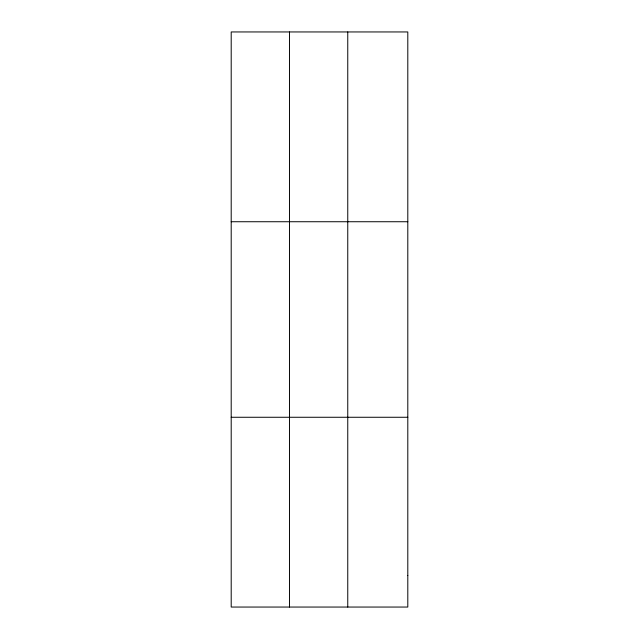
<?xml version="1.0" encoding="UTF-8"?>
<svg xmlns="http://www.w3.org/2000/svg" width="639" height="639" viewBox="0 0 639 639"><rect width="100%" height="100%" fill="white"/><g stroke="black" fill="none" stroke-linecap="round" stroke-linejoin="round"><path stroke-width="0.96" d="M289.475 31.95L289.475 607.05M347.76 31.95L347.76 607.05M231.198 221.733L407.802 221.733M231.198 417.267L407.802 417.267M407.802 575.419L407.802 607.05L231.198 607.05L231.198 31.95L407.802 31.95L407.802 575.419"/></g></svg>
